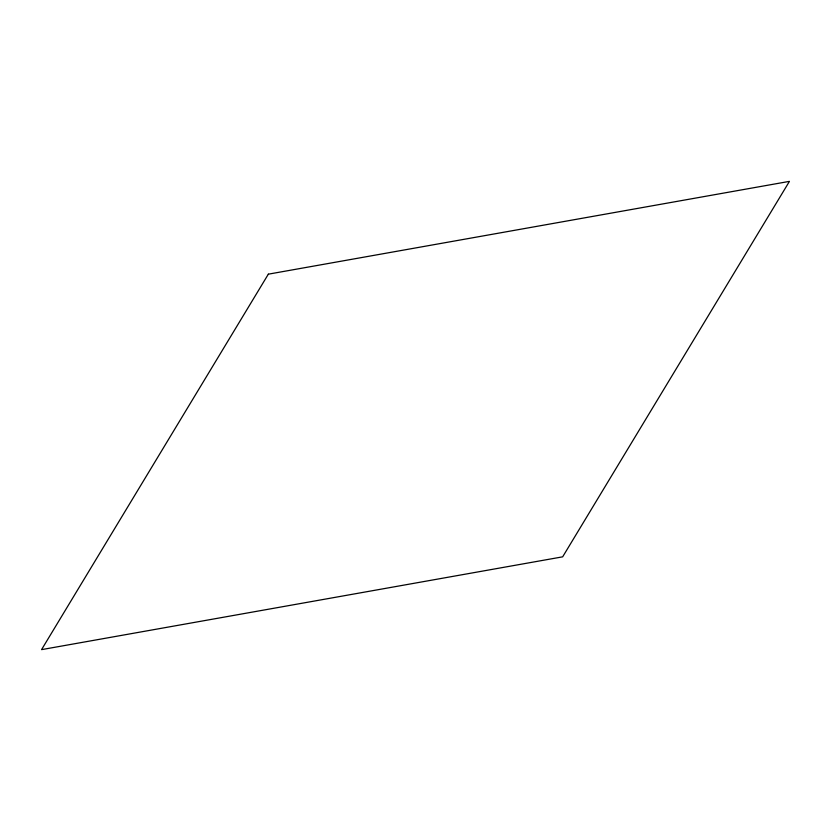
<?xml version="1.0" encoding="UTF-8"?>
<svg xmlns="http://www.w3.org/2000/svg" width="831" height="831" viewBox="0 0 831 831"><rect width="100%" height="100%" fill="white"/><g stroke="black" fill="none" stroke-linecap="round" stroke-linejoin="round"><path stroke-width="1.25" d="M268.34 274.168L41.55 649.634L562.66 556.832L789.45 181.366L268.34 274.168"/></g></svg>
